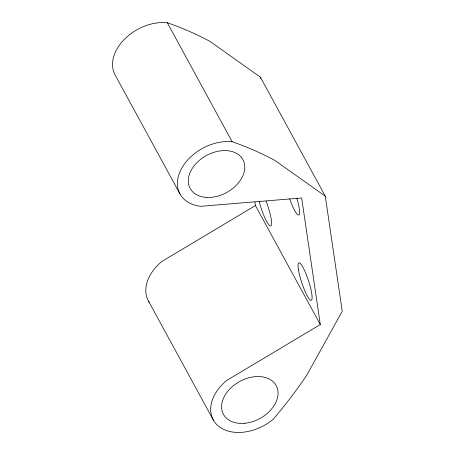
<?xml version="1.0" encoding="UTF-8"?>
<svg xmlns="http://www.w3.org/2000/svg" width="455" height="455" viewBox="0 0 455 455"><rect width="100%" height="100%" fill="white"/><g stroke="black" fill="none" stroke-linecap="round" stroke-linejoin="round"><path stroke-width="0.68" d="M254.902 202.037L255.42 205.552L161.69 261.568A41.638 29.234 -28.6 0 0 149.229 302.313M325.279 196.168L274.894 160.422A427.433 300.124 -28.6 0 0 232.181 141.744A41.638 29.234 -28.6 0 0 180.652 170.25A41.638 29.234 -28.6 0 0 200.9 206.303L301.654 197.965L320.297 324.546L226.567 380.562A41.638 29.234 -28.6 0 0 218.337 426.039A41.638 29.234 -28.6 0 0 273.08 419.379A427.433 300.124 -28.6 0 0 306.573 375.489L342.24 311.271L325.279 196.168L260.402 77.174L210.017 41.428A427.433 300.124 -28.6 0 0 167.304 22.75A41.638 29.234 -28.6 0 0 124.494 39.187A41.638 29.234 -28.6 0 0 115.229 75.183L180.106 194.177M167.304 22.75L232.181 141.744M255.42 205.552L320.297 324.546M148.512 301.13L213.389 420.124M260.402 77.174L260.607 78.573M296.785 198.107A19.724 3.515 71.7 0 1 298.588 215.067A19.724 3.515 71.7 0 1 289.664 198.807M266.101 201.127A19.724 3.515 71.7 0 1 270.577 225.959A19.724 3.515 71.7 0 1 259.214 201.559M244.693 423.269A30.041 21.089 -28.6 0 0 276.441 386.05A30.041 21.089 -28.6 0 0 228.336 390.589A30.041 21.089 -28.6 0 0 244.693 423.269M206.126 197.39A30.041 21.089 -28.6 0 0 244.477 164.027A30.041 21.089 -28.6 0 0 199.011 160.655A30.041 21.089 -28.6 0 0 206.126 197.39M298.372 269.246A19.724 3.515 71.7 0 0 310.253 299.982A19.724 3.515 71.7 0 0 306.647 275.502A19.724 3.515 71.7 0 0 298.372 269.246"/></g></svg>
